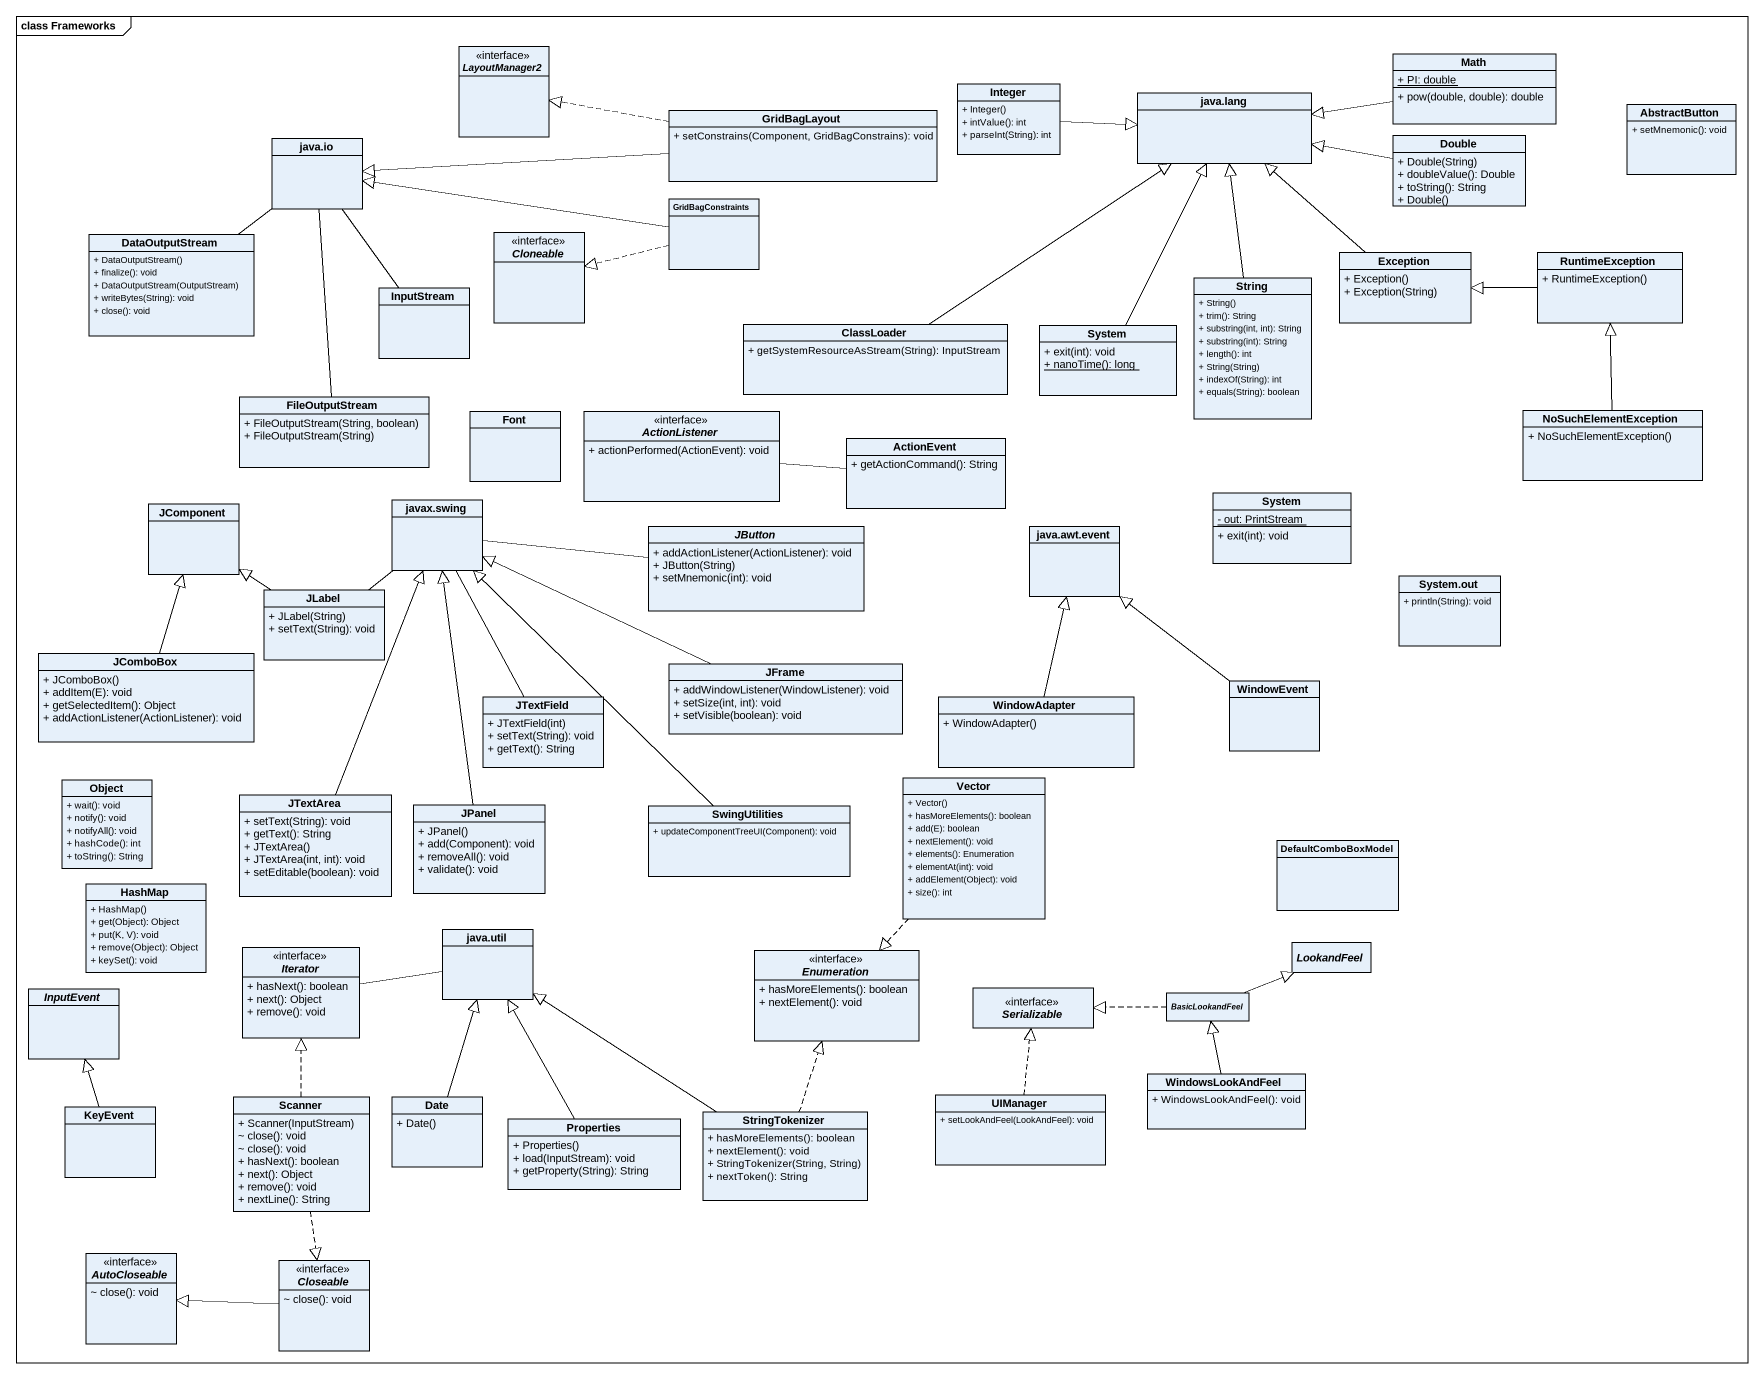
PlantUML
@startuml
mainframe class Frameworks
hide circle
hide empty members
skinparam classAttributeIconSize 0
interface LayoutManager2
class Math {
  {static} + PI: double
  + pow(double, double): double
}
class GridBagLayout {
  + setConstrains(Component, GridBagConstrains): void
}
class Integer {
  + Integer()
  + intValue(): int
  + parseInt(String): int
}
class "java.lang" as java_lang
class AbstractButton {
  + setMnemonic(): void
}
class "java.io" as java_io
class Double {
  + Double(String)
  + doubleValue(): Double
  + toString(): String
  + Double()
}
class GridBagConstraints
class DataOutputStream {
  + DataOutputStream()
  + finalize(): void
  + DataOutputStream(OutputStream)
  + writeBytes(String): void
  + close(): void
}
interface Cloneable
class InputStream
class String {
  + String()
  + trim(): String
  + substring(int, int): String
  + substring(int): String
  + length(): int
  + String(String)
  + indexOf(String): int
  + equals(String): boolean
}
class "Exception" as Exception_ {
  + Exception()
  + Exception(String)
}
class RuntimeException {
  + RuntimeException()
}
class ClassLoader {
  + getSystemResourceAsStream(String): InputStream
}
class System {
  + exit(int): void
  {static} + nanoTime(): long
}
class FileOutputStream {
  + FileOutputStream(String, boolean)
  + FileOutputStream(String)
}
class Font
interface ActionListener {
  + actionPerformed(ActionEvent): void
}
class NoSuchElementException {
  + NoSuchElementException()
}
class ActionEvent {
  + getActionCommand(): String
}
class JComponent
class "javax.swing" as javax_swing
class "System" as System_2 {
  {static} - out: PrintStream
  + exit(int): void
}
abstract class JButton {
  + addActionListener(ActionListener): void
  + JButton(String)
  + setMnemonic(int): void
}
class "java.awt.event" as java_awt_event
class JLabel {
  + JLabel(String)
  + setText(String): void
}
class "System.out" as System_out {
  + println(String): void
}
class JComboBox {
  + JComboBox()
  + addItem(E): void
  + getSelectedItem(): Object
  + addActionListener(ActionListener): void
}
class JTextField {
  + JTextField(int)
  + setText(String): void
  + getText(): String
}
class JFrame {
  + addWindowListener(WindowListener): void
  + setSize(int, int): void
  + setVisible(boolean): void
}
class WindowAdapter {
  + WindowAdapter()
}
class WindowEvent
class "Object" as Object_ {
  + wait(): void
  + notify(): void
  + notifyAll(): void
  + hashCode(): int
  + toString(): String
}
class JTextArea {
  + setText(String): void
  + getText(): String
  + JTextArea()
  + JTextArea(int, int): void
  + setEditable(boolean): void
}
class Vector {
  + Vector()
  + hasMoreElements(): boolean
  + add(E): boolean
  + nextElement(): void
  + elements(): Enumeration
  + elementAt(int): void
  + addElement(Object): void
  + size(): int
}
class JPanel {
  + JPanel()
  + add(Component): void
  + removeAll(): void
  + validate(): void
}
class SwingUtilities {
  + updateComponentTreeUI(Component): void
}
class DefaultComboBoxModel
class HashMap {
  + HashMap()
  + get(Object): Object
  + put(K, V): void
  + remove(Object): Object
  + keySet(): void
}
class "java.util" as java_util
interface Iterator {
  + hasNext(): boolean
  + next(): Object
  + remove(): void
}
interface Enumeration {
  + hasMoreElements(): boolean
  + nextElement(): void
}
abstract class LookandFeel
abstract class InputEvent
interface Serializable
abstract class BasicLookandFeel
class KeyEvent
class Scanner {
  + Scanner(InputStream)
  ~ close(): void
  ~ close(): void
  + hasNext(): boolean
  + next(): Object
  + remove(): void
  + nextLine(): String
}
class Date {
  + Date()
}
class StringTokenizer {
  + hasMoreElements(): boolean
  + nextElement(): void
  + StringTokenizer(String, String)
  + nextToken(): String
}
class UIManager {
  + setLookAndFeel(LookAndFeel): void
}
class WindowsLookAndFeel {
  + WindowsLookAndFeel(): void
}
class Properties {
  + Properties()
  + load(InputStream): void
  + getProperty(String): String
}
interface AutoCloseable {
  ~ close(): void
}
interface Closeable {
  ~ close(): void
}
Math -left-|> java_lang
GridBagLayout .left.|> LayoutManager2
GridBagLayout -left-|> java_io
Integer -right-|> java_lang
Double -left-|> java_lang
GridBagConstraints -left-|> java_io
GridBagConstraints .left.|> Cloneable
DataOutputStream -up- java_io
InputStream -up- java_io
String -up-|> java_lang
Exception_ -up-|> java_lang
RuntimeException -left-|> Exception_
ClassLoader -up-|> java_lang
System -up-|> java_lang
FileOutputStream -up- java_io
ActionListener -right- ActionEvent
NoSuchElementException -up-|> RuntimeException
javax_swing -right- JButton
JLabel -up-|> JComponent
JLabel -up- javax_swing
JComboBox -up-|> JComponent
JTextField -up- javax_swing
JFrame -left-|> javax_swing
WindowAdapter -up-|> java_awt_event
WindowEvent -up-|> java_awt_event
JTextArea -up-|> javax_swing
Vector ..|> Enumeration
JPanel -up-|> javax_swing
SwingUtilities -up-|> javax_swing
Iterator -right- java_util
BasicLookandFeel -right-|> LookandFeel
BasicLookandFeel .left.|> Serializable
KeyEvent -up-|> InputEvent
Scanner .up.|> Iterator
Scanner ..|> Closeable
Date -up-|> java_util
StringTokenizer -up-|> java_util
StringTokenizer .up.|> Enumeration
UIManager .up.|> Serializable
WindowsLookAndFeel -up-|> BasicLookandFeel
Properties -up-|> java_util
Closeable -left-|> AutoCloseable
@enduml
